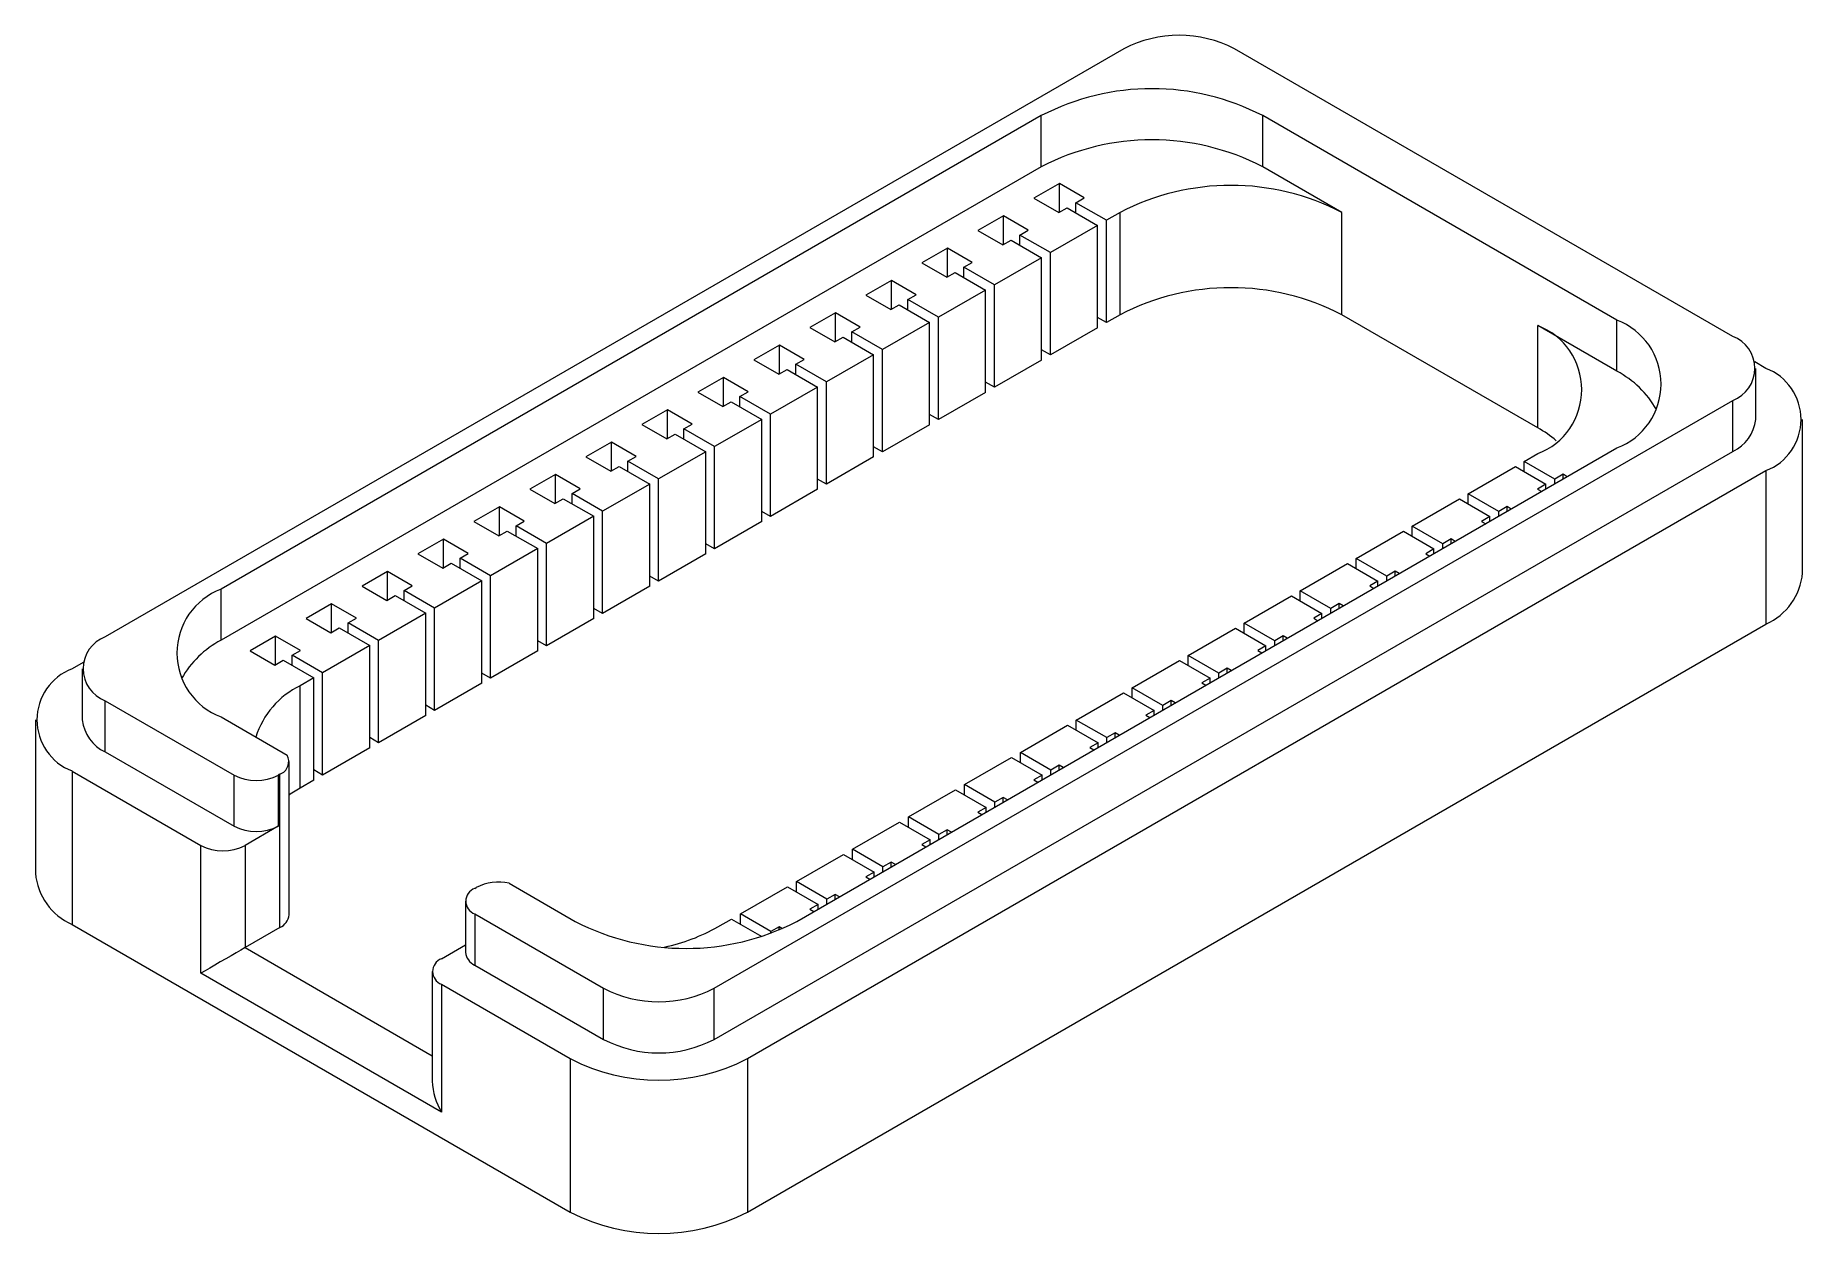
# Paper-space layout '_Isométrica' of a CAD drawing. Header units: millimetres. Extents: x -28.2 to 28.2, y -16.3 to 22.
import ezdxf

# ---------------------------------------------------------------- set-up
doc = ezdxf.new("R2010")
doc.units = ezdxf.units.MM

psp = doc.layouts.new('_Isométrica')

# ---------------------------------------------------------------- linework, layer by layer
at = {"color": 7, "linetype": 'Continuous', "lineweight": 15}
for p, q in [((6.541, 21.534), (-25.986, 2.756)), ((25.986, 12.349), (10.076, 21.534)), ((3.905, 19.4), (-22.289, 4.278)), ((3.905, 17.767), (3.905, 19.4)), ((22.289, 12.868), (10.976, 19.4)), ((10.976, 17.767), (10.976, 19.4)), ((3.905, 17.767), (-22.289, 2.645)), ((13.504, 16.307), (10.976, 17.767)), ((4.482, 17.232), (3.669, 16.762)), ((5.276, 16.773), (4.482, 17.232)), ((4.482, 16.315), (4.482, 17.232)), ((3.669, 16.762), (4.463, 16.304)), ((4.463, 16.304), (4.728, 16.457)), ((4.728, 16.457), (5.704, 15.893)), ((5.011, 16.62), (5.276, 16.773)), ((5.987, 16.057), (5.011, 16.62)), ((5.011, 16.294), (5.011, 16.62)), ((2.694, 16.2), (1.881, 15.73)), ((3.488, 15.741), (2.694, 16.2)), ((2.694, 15.283), (2.694, 16.2)), ((5.704, 15.893), (4.199, 15.025)), ((5.704, 12.627), (5.704, 15.893)), ((6.42, 16.307), (5.987, 16.057)), ((5.987, 12.791), (5.987, 16.057)), ((6.42, 13.041), (6.42, 16.307)), ((13.504, 13.041), (13.504, 16.307)), ((1.881, 15.73), (2.675, 15.272)), ((2.675, 15.272), (2.94, 15.425)), ((2.94, 15.425), (3.916, 14.861)), ((3.223, 15.588), (3.488, 15.741)), ((4.199, 15.025), (3.223, 15.588)), ((3.223, 15.262), (3.223, 15.588)), ((0.906, 15.167), (0.093, 14.698)), ((0.093, 14.698), (0.887, 14.24)), ((1.7, 14.709), (0.906, 15.167)), ((0.906, 14.251), (0.906, 15.167)), ((1.435, 14.556), (1.7, 14.709)), ((3.916, 14.861), (2.411, 13.992)), ((3.916, 11.595), (3.916, 14.861)), ((4.199, 11.758), (4.199, 15.025)), ((-0.882, 14.135), (-1.695, 13.666)), ((-0.088, 13.677), (-0.882, 14.135)), ((-0.882, 13.218), (-0.882, 14.135)), ((0.887, 14.24), (1.152, 14.393)), ((1.152, 14.393), (2.128, 13.829)), ((2.411, 13.992), (1.435, 14.556)), ((1.435, 14.229), (1.435, 14.556)), ((-1.695, 13.666), (-0.901, 13.207)), ((-0.353, 13.524), (-0.088, 13.677)), ((2.128, 13.829), (0.623, 12.96)), ((2.128, 10.563), (2.128, 13.829)), ((2.411, 10.726), (2.411, 13.992)), ((-2.67, 13.103), (-3.483, 12.634)), ((-1.876, 12.645), (-2.67, 13.103)), ((-2.67, 12.186), (-2.67, 13.103)), ((-0.901, 13.207), (-0.636, 13.36)), ((-0.636, 13.36), (0.34, 12.797)), ((0.623, 12.96), (-0.353, 13.524)), ((-0.353, 13.197), (-0.353, 13.524)), ((6.42, 13.041), (5.987, 12.791)), ((19.761, 9.429), (13.504, 13.041)), ((-3.483, 12.634), (-2.689, 12.175)), ((-2.141, 12.492), (-1.876, 12.645)), ((-1.165, 11.928), (-2.141, 12.492)), ((-2.141, 12.165), (-2.141, 12.492)), ((0.34, 12.797), (-1.165, 11.928)), ((0.34, 9.531), (0.34, 12.797)), ((0.623, 9.694), (0.623, 12.96)), ((5.704, 12.627), (4.199, 11.758)), ((5.987, 12.791), (5.704, 12.954)), ((22.289, 11.235), (19.761, 12.695)), ((19.761, 9.429), (19.761, 12.695)), ((22.289, 11.235), (22.289, 12.868)), ((-4.458, 12.071), (-5.271, 11.601)), ((-3.664, 11.612), (-4.458, 12.071)), ((-4.458, 11.154), (-4.458, 12.071)), ((-2.689, 12.175), (-2.424, 12.328)), ((-2.424, 12.328), (-1.448, 11.765)), ((-1.165, 8.662), (-1.165, 11.928)), ((4.199, 11.758), (3.916, 11.922)), ((-5.271, 11.601), (-4.477, 11.143)), ((-4.477, 11.143), (-4.212, 11.296)), ((-4.212, 11.296), (-3.236, 10.733)), ((-3.929, 11.459), (-3.664, 11.612)), ((-2.953, 10.896), (-3.929, 11.459)), ((-3.929, 11.133), (-3.929, 11.459)), ((-1.448, 11.765), (-2.953, 10.896)), ((-1.448, 8.499), (-1.448, 11.765)), ((3.916, 11.595), (2.411, 10.726)), ((27.047, 11.328), (26.693, 11.533)), ((26.718, 9.696), (26.718, 11.329)), ((-6.246, 11.039), (-7.059, 10.569)), ((-5.452, 10.58), (-6.246, 11.039)), ((-6.246, 10.122), (-6.246, 11.039)), ((-3.236, 10.733), (-4.741, 9.864)), ((-3.236, 7.466), (-3.236, 10.733)), ((-2.953, 7.63), (-2.953, 10.896)), ((2.411, 10.726), (2.128, 10.889)), ((-7.059, 10.569), (-6.265, 10.111)), ((-6.541, -8.469), (25.986, 10.308)), ((-6.265, 10.111), (-6, 10.264)), ((-6, 10.264), (-5.024, 9.7)), ((-5.717, 10.427), (-5.452, 10.58)), ((-4.741, 9.864), (-5.717, 10.427)), ((-5.717, 10.101), (-5.717, 10.427)), ((2.128, 10.563), (0.623, 9.694)), ((25.986, 8.675), (25.986, 10.308)), ((-8.034, 10.006), (-8.847, 9.537)), ((-7.24, 9.548), (-8.034, 10.006)), ((-8.034, 9.09), (-8.034, 10.006)), ((-5.024, 9.7), (-6.529, 8.832)), ((-5.024, 6.434), (-5.024, 9.7)), ((-4.741, 6.598), (-4.741, 9.864)), ((0.623, 9.694), (0.34, 9.857)), ((28.218, 4.796), (28.218, 9.696)), ((-8.847, 9.537), (-8.053, 9.079)), ((-8.053, 9.079), (-7.788, 9.232)), ((-7.788, 9.232), (-6.812, 8.668)), ((-7.505, 9.395), (-7.24, 9.548)), ((-6.529, 8.832), (-7.505, 9.395)), ((-7.505, 9.068), (-7.505, 9.395)), ((0.34, 9.531), (-1.165, 8.662)), ((-9.822, 8.974), (-10.635, 8.505)), ((-10.635, 8.505), (-9.841, 8.046)), ((-9.028, 8.516), (-9.822, 8.974)), ((-9.822, 8.058), (-9.822, 8.974)), ((-9.293, 8.363), (-9.028, 8.516)), ((-6.812, 8.668), (-8.317, 7.799)), ((-6.812, 5.402), (-6.812, 8.668)), ((-6.541, -10.102), (25.986, 8.675)), ((-6.529, 5.565), (-6.529, 8.832)), ((-3.905, -6.335), (22.289, 8.786)), ((-1.448, 8.499), (-2.953, 7.63)), ((-1.165, 8.662), (-1.448, 8.825)), ((19.327, 8.355), (19.761, 8.606)), ((-11.61, 7.942), (-12.423, 7.473)), ((-10.816, 7.484), (-11.61, 7.942)), ((-11.61, 7.025), (-11.61, 7.942)), ((-9.841, 8.046), (-9.576, 8.2)), ((-9.576, 8.2), (-8.6, 7.636)), ((-8.317, 7.799), (-9.293, 8.363)), ((-9.293, 8.036), (-9.293, 8.363)), ((-5.48, -10.715), (27.047, 8.063)), ((17.539, 7.323), (19.045, 8.192)), ((19.045, 8.192), (20.021, 7.629)), ((20.304, 7.792), (19.327, 8.355)), ((19.327, 8.029), (19.327, 8.355)), ((20.569, 7.945), (20.304, 7.792)), ((20.7, 7.869), (20.569, 7.945)), ((20.569, 7.793), (20.569, 7.945)), ((27.047, 8.063), (27.047, 3.164)), ((-12.423, 7.473), (-11.629, 7.014)), ((-11.081, 7.331), (-10.816, 7.484)), ((-8.6, 7.636), (-10.105, 6.767)), ((-8.6, 4.37), (-8.6, 7.636)), ((-8.317, 4.533), (-8.317, 7.799)), ((-3.236, 7.466), (-4.741, 6.598)), ((-2.953, 7.63), (-3.236, 7.793)), ((20.021, 7.629), (19.756, 7.476)), ((19.756, 7.476), (19.887, 7.4)), ((20.021, 7.477), (20.021, 7.629)), ((20.304, 7.64), (20.304, 7.792)), ((-13.398, 6.91), (-14.211, 6.441)), ((-12.604, 6.452), (-13.398, 6.91)), ((-13.398, 5.993), (-13.398, 6.91)), ((-11.629, 7.014), (-11.364, 7.167)), ((-11.364, 7.167), (-10.388, 6.604)), ((-10.105, 6.767), (-11.081, 7.331)), ((-11.081, 7.004), (-11.081, 7.331)), ((15.751, 6.291), (17.257, 7.16)), ((17.257, 7.16), (18.233, 6.597)), ((18.516, 6.76), (17.539, 7.323)), ((17.539, 6.997), (17.539, 7.323)), ((18.781, 6.913), (18.516, 6.76)), ((18.912, 6.837), (18.781, 6.913)), ((18.781, 6.761), (18.781, 6.913)), ((-14.211, 6.441), (-13.417, 5.982)), ((-12.869, 6.299), (-12.604, 6.452)), ((-11.893, 5.735), (-12.869, 6.299)), ((-12.869, 5.972), (-12.869, 6.299)), ((-10.388, 6.604), (-11.893, 5.735)), ((-10.388, 3.338), (-10.388, 6.604)), ((-10.105, 3.501), (-10.105, 6.767)), ((-5.024, 6.434), (-6.529, 5.565)), ((-4.741, 6.598), (-5.024, 6.761)), ((16.728, 5.728), (15.751, 6.291)), ((15.751, 5.965), (15.751, 6.291)), ((18.233, 6.597), (17.968, 6.443)), ((17.968, 6.443), (18.099, 6.367)), ((18.233, 6.445), (18.233, 6.597)), ((18.516, 6.608), (18.516, 6.76)), ((-15.186, 5.878), (-15.999, 5.408)), ((-14.392, 5.419), (-15.186, 5.878)), ((-15.186, 4.961), (-15.186, 5.878)), ((-13.417, 5.982), (-13.152, 6.135)), ((-13.152, 6.135), (-12.176, 5.572)), ((-11.893, 2.469), (-11.893, 5.735)), ((-6.529, 5.565), (-6.812, 5.729)), ((13.963, 5.259), (15.469, 6.128)), ((15.469, 6.128), (16.445, 5.564)), ((16.993, 5.881), (16.728, 5.728)), ((16.728, 5.576), (16.728, 5.728)), ((17.124, 5.805), (16.993, 5.881)), ((16.993, 5.729), (16.993, 5.881)), ((-15.999, 5.408), (-15.205, 4.95)), ((-15.205, 4.95), (-14.94, 5.103)), ((-14.94, 5.103), (-13.963, 4.54)), ((-14.657, 5.266), (-14.392, 5.419)), ((-13.681, 4.703), (-14.657, 5.266)), ((-14.657, 4.94), (-14.657, 5.266)), ((-12.176, 5.572), (-13.681, 4.703)), ((-12.176, 2.306), (-12.176, 5.572)), ((-6.812, 5.402), (-8.317, 4.533)), ((12.176, 4.227), (13.681, 5.096)), ((13.681, 5.096), (14.657, 4.532)), ((14.94, 4.695), (13.963, 5.259)), ((13.963, 4.932), (13.963, 5.259)), ((16.445, 5.564), (16.18, 5.411)), ((16.18, 5.411), (16.311, 5.335)), ((16.445, 5.412), (16.445, 5.564)), ((-16.974, 4.846), (-17.787, 4.376)), ((-16.18, 4.387), (-16.974, 4.846)), ((-16.974, 3.929), (-16.974, 4.846)), ((-13.963, 4.54), (-15.469, 3.671)), ((-13.963, 1.273), (-13.963, 4.54)), ((-13.681, 1.437), (-13.681, 4.703)), ((-8.317, 4.533), (-8.6, 4.696)), ((14.657, 4.532), (14.392, 4.379)), ((14.657, 4.38), (14.657, 4.532)), ((15.205, 4.849), (14.94, 4.695)), ((14.94, 4.543), (14.94, 4.695)), ((15.336, 4.773), (15.205, 4.849)), ((15.205, 4.697), (15.205, 4.849)), ((-22.289, 2.645), (-22.289, 4.278)), ((-17.787, 4.376), (-16.993, 3.918)), ((-16.993, 3.918), (-16.728, 4.071)), ((-16.728, 4.071), (-15.751, 3.507)), ((-16.445, 4.234), (-16.18, 4.387)), ((-15.469, 3.671), (-16.445, 4.234)), ((-16.445, 3.908), (-16.445, 4.234)), ((-8.6, 4.37), (-10.105, 3.501)), ((10.388, 3.195), (11.893, 4.064)), ((11.893, 4.064), (12.869, 3.5)), ((13.152, 3.663), (12.176, 4.227)), ((12.176, 3.9), (12.176, 4.227)), ((14.392, 4.379), (14.523, 4.303)), ((-18.762, 3.813), (-19.575, 3.344)), ((-17.968, 3.355), (-18.762, 3.813)), ((-18.762, 2.897), (-18.762, 3.813)), ((-15.751, 3.507), (-17.257, 2.638)), ((-15.751, 0.241), (-15.751, 3.507)), ((-15.469, 0.404), (-15.469, 3.671)), ((-10.105, 3.501), (-10.388, 3.664)), ((12.869, 3.5), (12.604, 3.347)), ((12.869, 3.348), (12.869, 3.5)), ((13.417, 3.816), (13.152, 3.663)), ((13.152, 3.511), (13.152, 3.663)), ((13.548, 3.74), (13.417, 3.816)), ((13.417, 3.664), (13.417, 3.816)), ((-19.575, 3.344), (-18.781, 2.886)), ((-18.781, 2.886), (-18.516, 3.039)), ((-18.516, 3.039), (-17.539, 2.475)), ((-18.233, 3.202), (-17.968, 3.355)), ((-17.257, 2.638), (-18.233, 3.202)), ((-18.233, 2.875), (-18.233, 3.202)), ((-10.388, 3.338), (-11.893, 2.469)), ((-5.48, -15.614), (27.047, 3.164)), ((8.6, 2.162), (10.105, 3.031)), ((10.105, 3.031), (11.081, 2.468)), ((11.364, 2.631), (10.388, 3.195)), ((10.388, 2.868), (10.388, 3.195)), ((12.604, 3.347), (12.735, 3.271)), ((-20.55, 2.781), (-21.363, 2.312)), ((-21.363, 2.312), (-20.569, 1.853)), ((-19.756, 2.323), (-20.55, 2.781)), ((-20.55, 1.865), (-20.55, 2.781)), ((-20.021, 2.17), (-19.756, 2.323)), ((-17.539, 2.475), (-19.045, 1.606)), ((-17.539, -0.791), (-17.539, 2.475)), ((-17.257, -0.628), (-17.257, 2.638)), ((-12.176, 2.306), (-13.681, 1.437)), ((-11.893, 2.469), (-12.176, 2.632)), ((11.081, 2.468), (10.816, 2.315)), ((10.816, 2.315), (10.947, 2.239)), ((11.081, 2.316), (11.081, 2.468)), ((11.629, 2.784), (11.364, 2.631)), ((11.364, 2.479), (11.364, 2.631)), ((11.76, 2.708), (11.629, 2.784)), ((11.629, 2.632), (11.629, 2.784)), ((-26.693, 1.94), (-27.047, 1.736)), ((-26.718, 1.736), (-26.718, 0.103)), ((-20.569, 1.853), (-20.304, 2.007)), ((-20.304, 2.007), (-19.327, 1.443)), ((-19.045, 1.606), (-20.021, 2.17)), ((-20.021, 1.843), (-20.021, 2.17)), ((6.812, 1.13), (8.317, 1.999)), ((8.317, 1.999), (9.293, 1.436)), ((9.576, 1.599), (8.6, 2.162)), ((8.6, 1.836), (8.6, 2.162)), ((9.841, 1.752), (9.576, 1.599)), ((9.973, 1.676), (9.841, 1.752)), ((9.841, 1.6), (9.841, 1.752)), ((-19.327, 1.443), (-19.761, 1.193)), ((-19.761, -2.073), (-19.761, 1.193)), ((-19.327, -1.823), (-19.327, 1.443)), ((-19.045, -1.66), (-19.045, 1.606)), ((-13.963, 1.273), (-15.469, 0.404)), ((-13.681, 1.437), (-13.963, 1.6)), ((7.788, 0.567), (6.812, 1.13)), ((6.812, 0.804), (6.812, 1.13)), ((9.293, 1.436), (9.028, 1.283)), ((9.028, 1.283), (9.159, 1.207)), ((9.293, 1.284), (9.293, 1.436)), ((9.576, 1.447), (9.576, 1.599)), ((-25.986, 0.715), (-21.873, -1.659)), ((-25.986, -0.918), (-25.986, 0.715)), ((-15.469, 0.404), (-15.751, 0.568)), ((5.024, 0.098), (6.529, 0.967)), ((6.529, 0.967), (7.505, 0.403)), ((8.053, 0.72), (7.788, 0.567)), ((7.788, 0.415), (7.788, 0.567)), ((8.185, 0.644), (8.053, 0.72)), ((8.053, 0.568), (8.053, 0.72)), ((-28.218, 0.103), (-28.218, -4.796)), ((-22.289, 0.196), (-20.177, -1.023)), ((-15.751, 0.241), (-17.257, -0.628)), ((6, -0.465), (5.024, 0.098)), ((5.024, -0.228), (5.024, 0.098)), ((7.505, 0.403), (7.24, 0.25)), ((7.24, 0.25), (7.371, 0.174)), ((7.505, 0.252), (7.505, 0.403)), ((-17.257, -0.628), (-17.539, -0.464)), ((3.236, -0.934), (4.741, -0.065)), ((4.741, -0.065), (5.717, -0.629)), ((6.265, -0.312), (6, -0.465)), ((6, -0.617), (6, -0.465)), ((6.397, -0.388), (6.265, -0.312)), ((6.265, -0.464), (6.265, -0.312)), ((-25.986, -0.918), (-21.873, -3.292)), ((-17.539, -0.791), (-19.045, -1.66)), ((1.448, -1.966), (2.953, -1.097)), ((2.953, -1.097), (3.929, -1.661)), ((4.212, -1.498), (3.236, -0.934)), ((3.236, -1.261), (3.236, -0.934)), ((5.717, -0.629), (5.452, -0.782)), ((5.452, -0.782), (5.583, -0.858)), ((5.717, -0.781), (5.717, -0.629)), ((-27.047, -1.53), (-22.934, -3.904)), ((-27.047, -1.53), (-27.047, -6.429)), ((-21.873, -3.292), (-21.873, -1.659)), ((-20.409, -1.63), (-20.459, -1.659)), ((-20.459, -1.659), (-20.459, -3.292)), ((-20.409, -6.529), (-20.409, -1.63)), ((-20.116, -6.121), (-20.116, -1.222)), ((-19.045, -1.66), (-19.327, -1.497)), ((3.929, -1.661), (3.664, -1.814)), ((3.929, -1.813), (3.929, -1.661)), ((4.477, -1.345), (4.212, -1.498)), ((4.212, -1.65), (4.212, -1.498)), ((4.609, -1.42), (4.477, -1.345)), ((4.477, -1.496), (4.477, -1.345)), ((-19.327, -1.823), (-19.761, -2.073)), ((-0.34, -2.998), (1.165, -2.13)), ((1.165, -2.13), (2.141, -2.693)), ((2.424, -2.53), (1.448, -1.966)), ((1.448, -2.293), (1.448, -1.966)), ((3.664, -1.814), (3.795, -1.89)), ((2.141, -2.693), (1.876, -2.846)), ((2.141, -2.845), (2.141, -2.693)), ((2.689, -2.377), (2.424, -2.53)), ((2.424, -2.682), (2.424, -2.53)), ((2.821, -2.453), (2.689, -2.377)), ((2.689, -2.529), (2.689, -2.377)), ((-20.459, -3.292), (-21.519, -3.904)), ((-2.128, -4.031), (-0.623, -3.162)), ((-0.623, -3.162), (0.353, -3.725)), ((0.636, -3.562), (-0.34, -2.998)), ((-0.34, -3.325), (-0.34, -2.998)), ((1.876, -2.846), (2.007, -2.922)), ((-22.934, -7.987), (-22.934, -3.904)), ((-21.519, -3.904), (-21.519, -7.171)), ((0.353, -3.725), (0.088, -3.878)), ((0.088, -3.878), (0.219, -3.954)), ((0.353, -3.877), (0.353, -3.725)), ((0.901, -3.409), (0.636, -3.562)), ((0.636, -3.714), (0.636, -3.562)), ((1.033, -3.485), (0.901, -3.409)), ((0.901, -3.561), (0.901, -3.409)), ((-3.916, -5.063), (-2.411, -4.194)), ((-2.411, -4.194), (-1.435, -4.757)), ((-1.152, -4.594), (-2.128, -4.031)), ((-2.128, -4.357), (-2.128, -4.031)), ((-0.887, -4.441), (-1.152, -4.594)), ((-0.755, -4.517), (-0.887, -4.441)), ((-0.887, -4.593), (-0.887, -4.441)), ((-2.94, -5.626), (-3.916, -5.063)), ((-3.916, -5.389), (-3.916, -5.063)), ((-1.435, -4.757), (-1.7, -4.91)), ((-1.7, -4.91), (-1.568, -4.986)), ((-1.435, -4.909), (-1.435, -4.757)), ((-1.152, -4.746), (-1.152, -4.594)), ((-14.189, -5.278), (-14.139, -5.249)), ((-13.088, -5.115), (-10.976, -6.335)), ((-5.704, -6.095), (-4.199, -5.226)), ((-4.199, -5.226), (-3.223, -5.79)), ((-2.675, -5.473), (-2.94, -5.626)), ((-2.94, -5.778), (-2.94, -5.626)), ((-2.543, -5.549), (-2.675, -5.473)), ((-2.675, -5.625), (-2.675, -5.473)), ((-14.482, -5.686), (-14.482, -7.32)), ((-14.189, -6.095), (-10.076, -8.469)), ((-14.189, -6.095), (-14.189, -7.728)), ((-4.728, -6.658), (-5.704, -6.095)), ((-5.704, -6.422), (-5.704, -6.095)), ((-3.223, -5.79), (-3.488, -5.943)), ((-3.488, -5.943), (-3.356, -6.019)), ((-3.223, -5.942), (-3.223, -5.79)), ((-27.047, -6.429), (-11.137, -15.614)), ((-20.409, -6.529), (-21.519, -7.171)), ((-6.42, -6.508), (-5.987, -6.258)), ((-5.987, -6.258), (-5.016, -6.819)), ((-4.463, -6.505), (-4.728, -6.658)), ((-4.728, -6.719), (-4.728, -6.658)), ((-4.357, -6.566), (-4.463, -6.505)), ((-4.463, -6.613), (-4.463, -6.505)), ((-15.25, -7.524), (-14.482, -7.08)), ((-14.189, -7.728), (-10.076, -10.102)), ((-15.25, -12.423), (-22.934, -7.987)), ((-15.543, -7.932), (-15.543, -11.437)), ((-15.25, -8.34), (-11.137, -10.715)), ((-15.25, -8.34), (-15.25, -12.423)), ((-10.076, -10.102), (-10.076, -8.469)), ((-6.541, -10.102), (-6.541, -8.469)), ((-11.137, -10.715), (-11.137, -15.614)), ((-5.48, -10.715), (-5.48, -15.614))]:
    psp.add_line(p, q, dxfattribs=at)
at = {"color": 8, "linetype": 'Continuous', "lineweight": 15}
psp.add_line((-21.519, -7.171), (-15.543, -10.621), dxfattribs=at)
at = {"color": 7, "linetype": 'Continuous', "lineweight": 15, "flags": 128}
for points in [[(-19.761, -2.073), (-20.076, -2.273), (-20.116, -2.301)], [(-21.519, -7.171), (-21.653, -7.248), (-21.804, -7.335), (-21.968, -7.429), (-22.139, -7.529), (-22.314, -7.629), (-22.485, -7.728), (-22.649, -7.823), (-22.8, -7.91), (-22.934, -7.987)]]:
    psp.add_lwpolyline(points, dxfattribs=at)
at = {"color": 7, "linetype": 'Continuous', "lineweight": 15}
for centre, radius, start, end in [((8.309, 18.122), 3.843, 62.6097, 117.3903), ((7.44, 12.576), 7.685, 62.6097, 117.3903), ((7.44, 10.943), 7.685, 62.6097, 117.3903), ((9.962, 9.49), 7.683, 62.546, 117.454), ((9.962, 6.223), 7.683, 62.546, 117.454), ((18.974, 10.65), 2.191, 291.0452, 68.9548), ((21.515, 10.827), 2.183, 290.7834, 69.2166), ((25.599, 11.329), 1.092, 290.7834, 69.2166), ((26.416, 9.696), 1.75, 291.1173, 68.8827), ((20.874, 8.518), 3.063, 29.1575, 62.4912), ((25.462, 9.824), 1.263, 294.5251, 354.1548), ((17.792, 5.968), 3.982, 49.9868, 60.3741), ((26.237, 4.981), 1.99, 294.0092, 354.6707), ((-21.515, 2.237), 2.183, 110.7834, 249.2166), ((-25.599, 1.736), 1.092, 110.7834, 249.2166), ((-20.874, -0.072), 3.063, 117.5088, 150.8425), ((-26.416, 0.103), 1.75, 111.1173, 248.8827), ((-18.586, -1.253), 2.713, 115.6534, 162.7079), ((-25.462, 0.231), 1.263, 185.8452, 245.4749), ((-20.554, -1.227), 0.429, 289.8189, 28.3273), ((-21.166, -0.294), 1.537, 242.6097, 297.3903), ((-21.166, -1.927), 1.537, 242.6097, 297.3903), ((-22.227, -2.54), 1.537, 242.6097, 297.3903), ((-26.237, -4.612), 1.99, 185.3293, 245.9908), ((-13.429, -6.631), 1.553, 77.3232, 117.202), ((-14.035, -5.686), 0.437, 110.7834, 249.2166), ((-20.615, -6.072), 0.502, 294.3067, 354.3732), ((-7.44, 0.489), 7.685, 242.6097, 297.3903), ((-9.434, -1.118), 6.176, 282.2417, 299.2088), ((-13.982, -7.27), 0.503, 185.6948, 245.6253), ((-15.095, -7.932), 0.437, 110.7834, 249.2166), ((-8.309, -5.057), 3.843, 242.6097, 297.3903), ((-8.309, -6.69), 3.843, 242.6097, 297.3903), ((-8.309, -5.275), 6.131, 242.5284, 297.4716), ((-13.548, -11.381), 1.995, 181.62, 211.4814), ((-8.309, -10.174), 6.131, 242.5284, 297.4716)]:
    psp.add_arc(centre, radius, start, end, dxfattribs=at)

doc.saveas('drawing.dxf')
